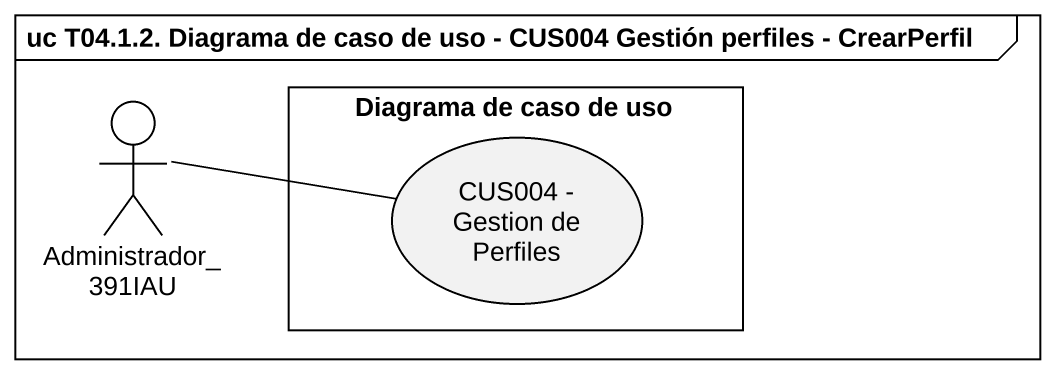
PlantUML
@startuml
mainframe uc T04.1.2. Diagrama de caso de uso - CUS004 Gestión perfiles - CrearPerfil
actor Administrador_391IAU
rectangle "Diagrama de caso de uso" as Diagrama_de_caso_de_uso {
  usecase "CUS004 - Gestion de Perfiles" as CUS004_Gestion_de_Perfiles
}
Administrador_391IAU -right- CUS004_Gestion_de_Perfiles
@enduml
